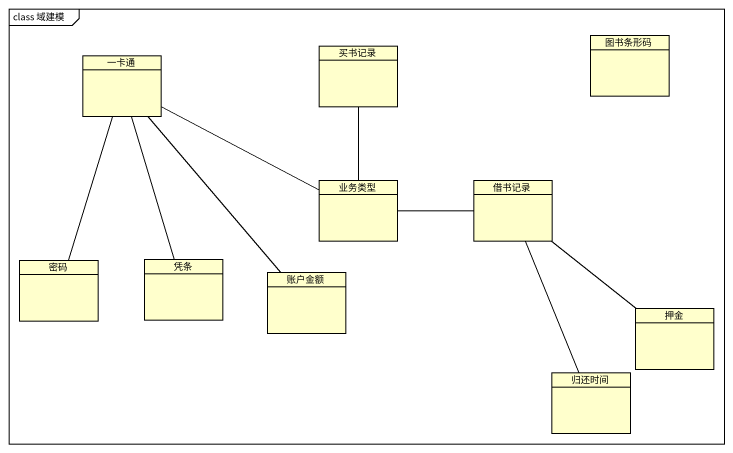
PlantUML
@startuml
mainframe class 域建模
hide circle
hide empty members
class 买书记录
class 图书条形码
class 一卡通
class 业务类型
class 借书记录
class 密码
class 凭条
class 账户金额
class 押金
class 归还时间
一卡通 -right- 业务类型
一卡通 -- 密码
一卡通 -- 凭条
业务类型 -up- 买书记录
业务类型 -right- 借书记录
借书记录 -- 押金
借书记录 -- 归还时间
账户金额 -up- 一卡通
@enduml
